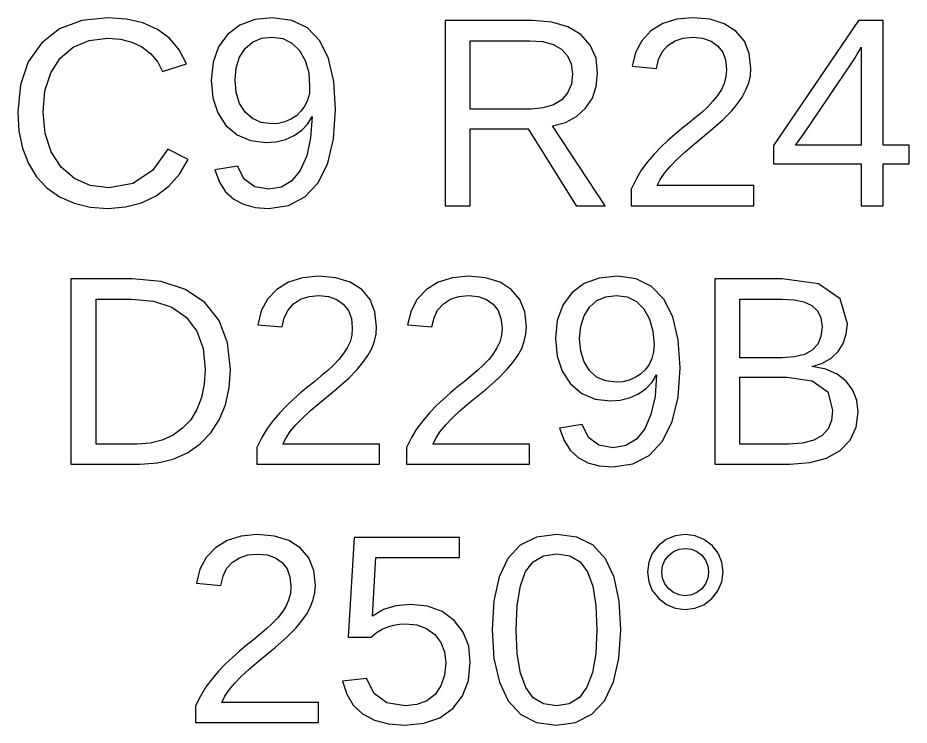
# Model space of a CAD drawing. Extents: x 194 to 2890, y 45 to 1503.
# Drawn here: x 1060.3 to 1087.88, y 856.05 to 877.95 of the extents above; entities that cross this region are included whole.
import ezdxf

# ---------------------------------------------------------------- set-up
doc = ezdxf.new("R2010")
doc.units = 0
doc.layers.get('0').update_dxf_attribs({"linetype": 'CONTINUOUS'})

msp = doc.modelspace()

# ---------------------------------------------------------------- linework, layer by layer
for points in [[(1063.63, 872.093), (1064.13, 872.222), (1064.58, 872.437), (1064.97, 872.734), (1065.3, 873.109), (1065.57, 873.564), (1064.94, 873.881), (1064.47, 873.219), (1063.86, 872.821), (1063.13, 872.689), (1062.54, 872.76), (1062.05, 872.974), (1061.64, 873.33), (1061.33, 873.803), (1061.15, 874.368), (1061.08, 875.024), (1061.14, 875.685), (1061.32, 876.244), (1061.61, 876.703), (1062.01, 877.043), (1062.51, 877.247), (1063.09, 877.315), (1063.48, 877.286), (1063.83, 877.198), (1064.14, 877.051), (1064.41, 876.848), (1064.62, 876.593), (1064.78, 876.286), (1065.52, 876.53), (1065.29, 876.961), (1064.99, 877.315), (1064.62, 877.592), (1064.17, 877.791), (1063.66, 877.91), (1063.09, 877.95), (1062.28, 877.863), (1061.59, 877.604), (1061.04, 877.173), (1060.62, 876.589), (1060.38, 875.873), (1060.3, 875.024), (1060.33, 874.441), (1060.44, 873.913), (1060.63, 873.44), (1060.88, 873.028), (1061.2, 872.685), (1061.59, 872.41), (1062.04, 872.21), (1062.54, 872.09), (1063.09, 872.05)], [(1068.67, 872.138), (1069.18, 872.403), (1069.59, 872.844), (1069.89, 873.448), (1070.07, 874.205), (1070.13, 875.114), (1070.08, 875.981), (1069.91, 876.691), (1069.64, 877.242), (1069.26, 877.635), (1068.78, 877.871), (1068.19, 877.95), (1067.63, 877.893), (1067.17, 877.721), (1066.79, 877.435), (1066.51, 877.049), (1066.34, 876.578), (1066.28, 876.021), (1066.33, 875.476), (1066.49, 875.009), (1066.74, 874.617), (1067.09, 874.324), (1067.5, 874.147), (1067.98, 874.089), (1068.29, 874.113), (1068.58, 874.187), (1068.85, 874.31), (1069.09, 874.474), (1069.27, 874.67), (1069.41, 874.898), (1069.36, 874.23), (1069.24, 873.672), (1069.04, 873.226), (1068.78, 872.901), (1068.46, 872.705), (1068.07, 872.64), (1067.63, 872.72), (1067.3, 872.958), (1067.1, 873.356), (1066.4, 873.246), (1066.54, 872.865), (1066.73, 872.56), (1066.98, 872.333), (1067.28, 872.176), (1067.64, 872.082), (1068.06, 872.05)], [(1083.07, 872.754), (1080.08, 872.754), (1080.18, 872.946), (1080.31, 873.144), (1080.48, 873.346), (1080.69, 873.559), (1080.94, 873.789), (1081.23, 874.036), (1081.73, 874.457), (1082.12, 874.797), (1082.38, 875.057), (1082.56, 875.277), (1082.71, 875.496), (1082.83, 875.716), (1082.92, 875.936), (1082.97, 876.157), (1082.98, 876.379), (1082.93, 876.843), (1082.78, 877.23), (1082.52, 877.541), (1082.16, 877.768), (1081.72, 877.904), (1081.19, 877.95), (1080.69, 877.905), (1080.26, 877.769), (1079.89, 877.543), (1079.61, 877.24), (1079.41, 876.876), (1079.31, 876.448), (1080.06, 876.379), (1080.12, 876.663), (1080.24, 876.901), (1080.41, 877.093), (1080.64, 877.235), (1080.89, 877.319), (1081.19, 877.348), (1081.49, 877.319), (1081.75, 877.232), (1081.95, 877.087), (1082.11, 876.89), (1082.2, 876.646), (1082.23, 876.355), (1082.21, 876.13), (1082.16, 875.921), (1082.07, 875.728), (1081.95, 875.547), (1081.81, 875.37), (1081.65, 875.199), (1081.47, 875.031), (1081.27, 874.863), (1081.07, 874.695), (1080.85, 874.522), (1080.63, 874.34), (1080.41, 874.148), (1080.2, 873.943), (1079.99, 873.724), (1079.78, 873.488), (1079.59, 873.233), (1079.43, 872.953), (1079.28, 872.648), (1079.28, 872.132), (1083.07, 872.132)], [(1074.3, 874.512), (1076.09, 874.512), (1077.58, 872.132), (1078.47, 872.132), (1076.84, 874.601), (1077.25, 874.713), (1077.59, 874.896), (1077.87, 875.151), (1078.08, 875.463), (1078.2, 875.821), (1078.24, 876.225), (1078.19, 876.702), (1078.01, 877.104), (1077.72, 877.431), (1077.32, 877.672), (1076.82, 877.816), (1076.22, 877.864), (1073.52, 877.864), (1073.52, 872.132), (1074.3, 872.132)], [(1087.08, 873.429), (1087.88, 873.429), (1087.88, 874.007), (1087.08, 874.007), (1087.08, 877.864), (1086.31, 877.864), (1083.68, 873.999), (1083.68, 873.429), (1086.39, 873.429), (1086.39, 872.132), (1087.08, 872.132)], [(1067.83, 874.707), (1067.56, 874.828), (1067.33, 875.03), (1067.16, 875.302), (1067.06, 875.633), (1067.03, 876.021), (1067.06, 876.403), (1067.16, 876.727), (1067.33, 876.996), (1067.56, 877.196), (1067.84, 877.316), (1068.16, 877.356), (1068.5, 877.309), (1068.78, 877.169), (1069.02, 876.935), (1069.19, 876.624), (1069.3, 876.253), (1069.33, 875.822), (1069.32, 875.605), (1069.26, 875.404), (1069.18, 875.22), (1069.06, 875.057), (1068.92, 874.92), (1068.75, 874.811), (1068.56, 874.731), (1068.36, 874.682), (1068.16, 874.666)], [(1074.3, 875.126), (1074.3, 877.242), (1076.14, 877.242), (1076.54, 877.213), (1076.86, 877.125), (1077.12, 876.979), (1077.31, 876.778), (1077.42, 876.524), (1077.46, 876.217), (1077.43, 875.898), (1077.31, 875.63), (1077.13, 875.413), (1076.87, 875.254), (1076.56, 875.158), (1076.18, 875.126)], [(1084.36, 874.007), (1084.42, 874.089), (1084.64, 874.39), (1086.11, 876.554), (1086.15, 876.618), (1086.21, 876.708), (1086.27, 876.823), (1086.33, 876.932), (1086.37, 877.004), (1086.39, 877.038), (1086.39, 874.007)], [(1071.49, 864.754), (1068.5, 864.754), (1068.6, 864.946), (1068.73, 865.144), (1068.9, 865.346), (1069.11, 865.559), (1069.36, 865.789), (1069.65, 866.036), (1070.15, 866.457), (1070.54, 866.797), (1070.8, 867.057), (1070.98, 867.277), (1071.13, 867.496), (1071.25, 867.716), (1071.34, 867.936), (1071.39, 868.157), (1071.4, 868.379), (1071.35, 868.843), (1071.2, 869.23), (1070.94, 869.541), (1070.58, 869.768), (1070.14, 869.904), (1069.61, 869.95), (1069.11, 869.905), (1068.68, 869.769), (1068.31, 869.543), (1068.03, 869.24), (1067.83, 868.876), (1067.73, 868.448), (1068.48, 868.379), (1068.54, 868.663), (1068.66, 868.901), (1068.83, 869.093), (1069.05, 869.235), (1069.31, 869.319), (1069.61, 869.348), (1069.91, 869.319), (1070.17, 869.232), (1070.37, 869.087), (1070.53, 868.89), (1070.62, 868.646), (1070.65, 868.355), (1070.63, 868.13), (1070.58, 867.921), (1070.49, 867.728), (1070.37, 867.547), (1070.23, 867.37), (1070.07, 867.199), (1069.89, 867.031), (1069.69, 866.863), (1069.49, 866.695), (1069.27, 866.522), (1069.05, 866.34), (1068.83, 866.148), (1068.62, 865.943), (1068.41, 865.724), (1068.2, 865.488), (1068.01, 865.233), (1067.85, 864.953), (1067.7, 864.648), (1067.7, 864.132), (1071.49, 864.132)], [(1076.13, 864.754), (1073.14, 864.754), (1073.24, 864.946), (1073.37, 865.144), (1073.54, 865.346), (1073.74, 865.559), (1073.99, 865.789), (1074.28, 866.036), (1074.79, 866.457), (1075.17, 866.797), (1075.43, 867.057), (1075.62, 867.277), (1075.77, 867.496), (1075.89, 867.716), (1075.97, 867.936), (1076.02, 868.157), (1076.04, 868.379), (1075.99, 868.843), (1075.83, 869.23), (1075.57, 869.541), (1075.22, 869.768), (1074.77, 869.904), (1074.24, 869.95), (1073.75, 869.905), (1073.31, 869.769), (1072.95, 869.543), (1072.66, 869.24), (1072.47, 868.876), (1072.36, 868.448), (1073.11, 868.379), (1073.18, 868.663), (1073.29, 868.901), (1073.47, 869.093), (1073.69, 869.235), (1073.95, 869.319), (1074.24, 869.348), (1074.54, 869.319), (1074.8, 869.232), (1075.01, 869.087), (1075.16, 868.89), (1075.25, 868.646), (1075.29, 868.355), (1075.27, 868.13), (1075.21, 867.921), (1075.12, 867.728), (1075.01, 867.547), (1074.87, 867.37), (1074.7, 867.199), (1074.52, 867.031), (1074.33, 866.863), (1074.12, 866.695), (1073.9, 866.522), (1073.69, 866.34), (1073.47, 866.148), (1073.25, 865.943), (1073.04, 865.724), (1072.84, 865.488), (1072.65, 865.233), (1072.48, 864.953), (1072.33, 864.648), (1072.33, 864.132), (1076.13, 864.132)], [(1079.33, 864.138), (1079.84, 864.403), (1080.25, 864.844), (1080.55, 865.448), (1080.73, 866.205), (1080.79, 867.114), (1080.73, 867.981), (1080.57, 868.691), (1080.29, 869.242), (1079.91, 869.635), (1079.43, 869.871), (1078.85, 869.95), (1078.29, 869.893), (1077.82, 869.721), (1077.44, 869.435), (1077.16, 869.049), (1076.99, 868.578), (1076.94, 868.021), (1076.99, 867.476), (1077.14, 867.009), (1077.4, 866.617), (1077.75, 866.324), (1078.16, 866.147), (1078.64, 866.089), (1078.94, 866.113), (1079.23, 866.187), (1079.51, 866.31), (1079.74, 866.474), (1079.93, 866.67), (1080.06, 866.898), (1080.02, 866.23), (1079.89, 865.672), (1079.7, 865.226), (1079.44, 864.901), (1079.11, 864.705), (1078.72, 864.64), (1078.28, 864.72), (1077.96, 864.958), (1077.76, 865.356), (1077.06, 865.246), (1077.2, 864.865), (1077.39, 864.56), (1077.64, 864.333), (1077.94, 864.176), (1078.29, 864.082), (1078.71, 864.05)], [(1064.62, 864.171), (1065.11, 864.289), (1065.55, 864.485), (1065.94, 864.756), (1066.27, 865.096), (1066.53, 865.505), (1066.73, 865.973), (1066.84, 866.49), (1066.88, 867.057), (1066.79, 867.886), (1066.53, 868.579), (1066.09, 869.134), (1065.49, 869.54), (1064.74, 869.783), (1063.84, 869.864), (1061.94, 869.864), (1061.94, 864.132), (1064.09, 864.132)], [(1084.81, 864.179), (1085.32, 864.32), (1085.74, 864.557), (1086.05, 864.878), (1086.24, 865.275), (1086.3, 865.747), (1086.26, 866.107), (1086.14, 866.424), (1085.93, 866.697), (1085.65, 866.915), (1085.3, 867.068), (1084.88, 867.155), (1085.2, 867.259), (1085.47, 867.413), (1085.68, 867.618), (1085.84, 867.867), (1085.93, 868.152), (1085.97, 868.473), (1085.74, 869.246), (1085.07, 869.71), (1083.95, 869.864), (1081.87, 869.864), (1081.87, 864.132), (1084.19, 864.132)], [(1078.49, 866.707), (1078.21, 866.828), (1077.99, 867.03), (1077.82, 867.302), (1077.72, 867.633), (1077.68, 868.021), (1077.72, 868.403), (1077.82, 868.727), (1077.99, 868.996), (1078.22, 869.196), (1078.49, 869.316), (1078.82, 869.356), (1079.15, 869.309), (1079.44, 869.169), (1079.67, 868.935), (1079.85, 868.624), (1079.95, 868.253), (1079.99, 867.822), (1079.97, 867.605), (1079.92, 867.404), (1079.83, 867.22), (1079.72, 867.057), (1079.57, 866.92), (1079.4, 866.811), (1079.22, 866.731), (1079.02, 866.682), (1078.81, 866.666)], [(1062.72, 864.754), (1062.72, 869.242), (1063.82, 869.242), (1064.5, 869.18), (1065.07, 868.993), (1065.51, 868.682), (1065.84, 868.253), (1066.03, 867.711), (1066.1, 867.057), (1066.07, 866.606), (1065.98, 866.196), (1065.84, 865.828), (1065.65, 865.508), (1065.4, 865.242), (1065.11, 865.031), (1064.77, 864.877), (1064.4, 864.785), (1064, 864.754)], [(1082.64, 867.427), (1082.64, 869.242), (1083.95, 869.242), (1084.32, 869.22), (1084.62, 869.153), (1084.87, 869.043), (1085.04, 868.88), (1085.15, 868.659), (1085.19, 868.379), (1085.15, 868.084), (1085.05, 867.845), (1084.88, 867.661), (1084.64, 867.531), (1084.33, 867.453), (1083.95, 867.427)], [(1082.64, 864.754), (1082.64, 866.821), (1084.09, 866.821), (1084.88, 866.708), (1085.36, 866.371), (1085.51, 865.808), (1085.48, 865.487), (1085.37, 865.224), (1085.19, 865.019), (1084.93, 864.872), (1084.58, 864.783), (1084.15, 864.754)], [(1069.6, 856.754), (1066.61, 856.754), (1066.71, 856.946), (1066.84, 857.144), (1067.01, 857.346), (1067.21, 857.559), (1067.46, 857.789), (1067.75, 858.036), (1068.26, 858.457), (1068.64, 858.797), (1068.9, 859.057), (1069.09, 859.277), (1069.24, 859.496), (1069.36, 859.716), (1069.44, 859.936), (1069.49, 860.157), (1069.51, 860.379), (1069.46, 860.843), (1069.3, 861.23), (1069.04, 861.541), (1068.69, 861.768), (1068.24, 861.904), (1067.71, 861.95), (1067.21, 861.905), (1066.78, 861.769), (1066.42, 861.543), (1066.13, 861.24), (1065.93, 860.876), (1065.83, 860.448), (1066.58, 860.379), (1066.65, 860.663), (1066.76, 860.901), (1066.94, 861.093), (1067.16, 861.235), (1067.42, 861.319), (1067.71, 861.348), (1068.01, 861.319), (1068.27, 861.232), (1068.48, 861.087), (1068.63, 860.89), (1068.72, 860.646), (1068.75, 860.355), (1068.74, 860.13), (1068.68, 859.921), (1068.59, 859.728), (1068.48, 859.547), (1068.34, 859.37), (1068.17, 859.199), (1067.99, 859.031), (1067.8, 858.863), (1067.59, 858.695), (1067.37, 858.522), (1067.16, 858.34), (1066.94, 858.148), (1066.72, 857.943), (1066.51, 857.724), (1066.31, 857.488), (1066.12, 857.233), (1065.95, 856.953), (1065.8, 856.648), (1065.8, 856.132), (1069.6, 856.132)], [(1077.56, 856.134), (1078.06, 856.387), (1078.45, 856.807), (1078.73, 857.387), (1078.9, 858.118), (1078.96, 859), (1078.91, 859.894), (1078.75, 860.629), (1078.48, 861.205), (1078.1, 861.619), (1077.6, 861.867), (1076.98, 861.95), (1076.35, 861.868), (1075.84, 861.623), (1075.46, 861.213), (1075.19, 860.64), (1075.03, 859.902), (1074.98, 859), (1075.03, 858.114), (1075.2, 857.382), (1075.47, 856.803), (1075.86, 856.385), (1076.35, 856.134), (1076.96, 856.05)], [(1081.25, 859.668), (1081.53, 859.781), (1081.77, 859.968), (1081.96, 860.21), (1082.08, 860.484), (1082.12, 860.79), (1082.08, 861.097), (1081.97, 861.371), (1081.78, 861.612), (1081.53, 861.8), (1081.26, 861.912), (1080.95, 861.95), (1080.64, 861.912), (1080.36, 861.798), (1080.12, 861.608), (1079.93, 861.365), (1079.82, 861.093), (1079.78, 860.79), (1079.82, 860.488), (1079.93, 860.215), (1080.13, 859.972), (1080.37, 859.783), (1080.64, 859.669), (1080.95, 859.631)], [(1072.86, 856.108), (1073.36, 856.282), (1073.76, 856.571), (1074.06, 856.961), (1074.24, 857.437), (1074.3, 857.999), (1074.25, 858.497), (1074.08, 858.929), (1073.8, 859.293), (1073.43, 859.569), (1072.98, 859.734), (1072.45, 859.789), (1072, 859.749), (1071.61, 859.627), (1071.27, 859.423), (1071.38, 861.242), (1073.97, 861.242), (1073.97, 861.864), (1070.71, 861.864), (1070.52, 858.78), (1071.23, 858.78), (1071.4, 858.915), (1071.57, 859.021), (1071.75, 859.098), (1071.92, 859.15), (1072.11, 859.181), (1072.3, 859.191), (1072.65, 859.154), (1072.95, 859.043), (1073.2, 858.858), (1073.39, 858.612), (1073.5, 858.321), (1073.54, 857.983), (1073.5, 857.597), (1073.39, 857.271), (1073.21, 857.004), (1072.96, 856.806), (1072.65, 856.688), (1072.28, 856.648), (1071.72, 856.743), (1071.33, 857.026), (1071.09, 857.499), (1070.35, 857.413), (1070.48, 857.006), (1070.68, 856.668), (1070.97, 856.4), (1071.34, 856.206), (1071.77, 856.089), (1072.27, 856.05)], [(1076.57, 856.711), (1076.25, 856.9), (1076.02, 857.214), (1075.85, 857.664), (1075.75, 858.259), (1075.72, 859), (1075.75, 859.759), (1075.85, 860.362), (1076.01, 860.806), (1076.25, 861.112), (1076.57, 861.295), (1076.98, 861.356), (1077.38, 861.294), (1077.7, 861.108), (1077.93, 860.798), (1078.09, 860.351), (1078.18, 859.751), (1078.22, 859), (1078.18, 858.271), (1078.08, 857.68), (1077.91, 857.226), (1077.68, 856.905), (1077.36, 856.712), (1076.97, 856.648)], [(1080.76, 860.082), (1080.59, 860.154), (1080.44, 860.274), (1080.32, 860.427), (1080.25, 860.599), (1080.23, 860.79), (1080.25, 860.981), (1080.32, 861.154), (1080.44, 861.307), (1080.59, 861.427), (1080.76, 861.499), (1080.95, 861.523), (1081.14, 861.499), (1081.31, 861.429), (1081.46, 861.311), (1081.58, 861.159), (1081.65, 860.986), (1081.67, 860.79), (1081.65, 860.597), (1081.58, 860.424), (1081.46, 860.271), (1081.31, 860.153), (1081.14, 860.082), (1080.95, 860.058)]]:
    msp.add_lwpolyline(points, close=True)

doc.saveas('drawing.dxf')
